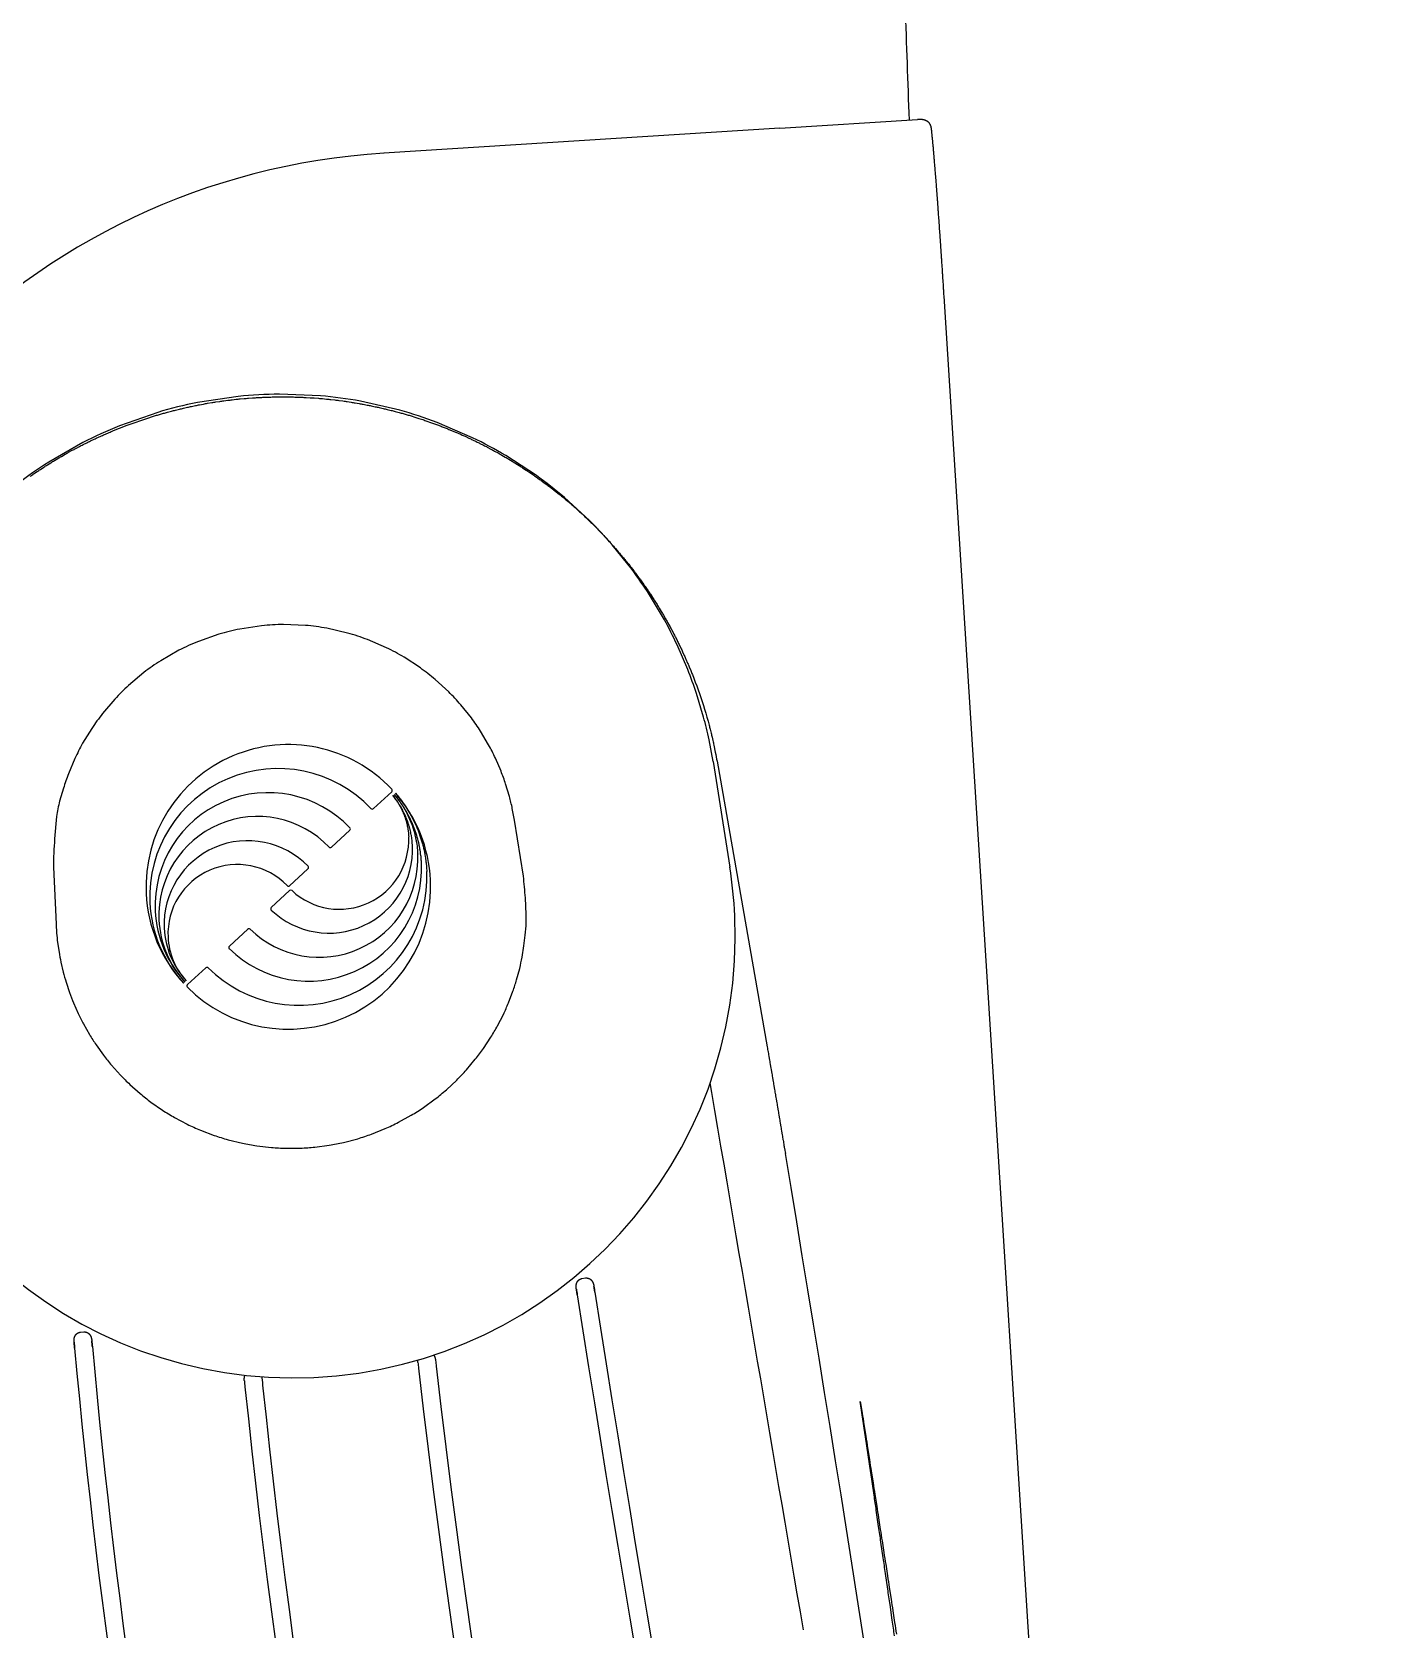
# Model space of a CAD drawing. Extents: x 403 to 503, y 484 to 635.
# Drawn here: x 408.9 to 412.725, y 532.308 to 536.798 of the extents above; entities that cross this region are included whole.
import ezdxf

# ---------------------------------------------------------------- set-up
doc = ezdxf.new("R2010")
doc.units = 0
doc.header["$MEASUREMENT"] = 0
for name, color, linetype in [('1', 4, 'Continuous'), ('DIM', 3, 'Continuous'), ('SPA', 2, 'Continuous')]:
    doc.layers.add(name, color=color, linetype=linetype)

# ---------------------------------------------------------------- blocks, each defined once
blk = doc.blocks.new('TRICKLER')
at = {"layer": '1', "linetype": 'Continuous'}
for p, q in [((1.5977, 1.9805), (0.4839, 2.0326)), ((1.5977, 1.9805), (1.9845, 1.9624)), ((1.9129, -0.4987), (2.0046, 1.4609)), ((1.2158, 0.231), (1.2301, -0.0687)), ((1.6031, -7.1236), (1.9129, -0.4987))]:
    blk.add_line(p, q, dxfattribs=at)
at = {"layer": '1', "color": 3, "linetype": 'Continuous'}
for p, q in [((0.2526, 0.2041), (0.3089, 0.2456)), ((1.2271, 0.2305), (1.2794, -0.5827)), ((-0.6594, 0.1386), (-0.6695, -0.0208)), ((0.1237, 0.1093), (0.1801, 0.1508)), ((0.6507, -0.0312), (0.6431, 0.1283)), ((-0.0051, 0.0144), (0.0512, 0.0559)), ((-0.0068, 0.0008), (-0.0632, -0.0408)), ((-0.1357, -0.0942), (-0.1921, -0.1357)), ((-0.2646, -0.1891), (-0.321, -0.2306)), ((-0.7272, -1.169), (-0.7172, -1.1692)), ((0.6905, -1.1733), (0.7005, -1.1728))]:
    blk.add_line(p, q, dxfattribs=at)
at = {"layer": '1', "linetype": 'Continuous'}
for points in [[(2.0208, 1.9291), (2.0208, 1.9304, 0.005038), (2.0208, 1.9316), (2.0207, 1.9328, 0.005467), (2.0207, 1.934), (2.0206, 1.9352, 0.006121), (2.0205, 1.9364), (2.0204, 1.9375, 0.006771), (2.0202, 1.9386), (2.02, 1.9396, 0.007463), (2.0198, 1.9407), (2.0195, 1.9417, 0.008164), (2.0192, 1.9427), (2.0189, 1.9437, 0.008852), (2.0186, 1.9446), (2.0182, 1.9455, 0.009489), (2.0178, 1.9464), (2.0174, 1.9473, 0.010037), (2.0169, 1.9482), (2.0164, 1.949, 0.010453), (2.0158, 1.9498), (2.0153, 1.9505, 0.010701), (2.0147, 1.9513), (2.014, 1.952, 0.010759), (2.0134, 1.9527), (2.0127, 1.9534, 0.010611), (2.0119, 1.954), (2.0112, 1.9547, 0.010185), (2.0104, 1.9553), (2.0095, 1.9558, 0.009582), (2.0087, 1.9564), (2.0078, 1.9569, 0.008945), (2.0068, 1.9574), (2.0059, 1.9579, 0.008291), (2.0049, 1.9583), (2.0038, 1.9588, 0.007638), (2.0027, 1.9592), (2.0016, 1.9596, 0.007037), (2.0005, 1.9599), (1.9993, 1.9603, 0.00639), (1.9981, 1.9606), (1.9969, 1.9609, 0.006051), (1.9957, 1.9611), (1.9943, 1.9614, 0.004967), (1.993, 1.9616), (1.9919, 1.9618, 0.006624), (1.9903, 1.962), (1.9878, 1.9622, 0.004792), (1.9845, 1.9624)], [(2.0046, 1.4609), (2.0048, 1.4665, 0.000047), (2.0051, 1.472), (2.0053, 1.4776, 0.000047), (2.0056, 1.4831), (2.0058, 1.4886, 0.000048), (2.0061, 1.4941), (2.0063, 1.4996, 0.000048), (2.0066, 1.5051), (2.0068, 1.5106, 0.000048), (2.0071, 1.5161), (2.0073, 1.5215, 0.000048), (2.0076, 1.527), (2.0078, 1.5325, 0.000049), (2.0081, 1.5379), (2.0083, 1.5433, 0.000049), (2.0085, 1.5487), (2.0088, 1.5542, 0.000049), (2.009, 1.5595), (2.0092, 1.5649, 0.00005), (2.0095, 1.5703), (2.0097, 1.5757, 0.00005), (2.0099, 1.581), (2.0101, 1.5863, 0.000051), (2.0104, 1.5917), (2.0106, 1.597, 0.000051), (2.0108, 1.6023), (2.011, 1.6075, 0.000052), (2.0112, 1.6128), (2.0115, 1.618, 0.000053), (2.0117, 1.6233), (2.0119, 1.6285, 0.000053), (2.0121, 1.6337), (2.0123, 1.6388, 0.000054), (2.0125, 1.644), (2.0127, 1.6491, 0.000055), (2.0129, 1.6542), (2.0131, 1.6593, 0.000057), (2.0133, 1.6643), (2.0135, 1.6693, 0.000058), (2.0137, 1.6743), (2.0139, 1.6793, 0.00006), (2.0141, 1.6843), (2.0143, 1.6892, 0.000061), (2.0145, 1.6941), (2.0146, 1.6989, 0.000062), (2.0148, 1.7037), (2.015, 1.7085, 0.000063), (2.0152, 1.7133), (2.0153, 1.718, 0.000065), (2.0155, 1.7227), (2.0157, 1.7274, 0.000066), (2.0158, 1.7321), (2.016, 1.7367, 0.000068), (2.0162, 1.7412), (2.0163, 1.7458, 0.00007), (2.0165, 1.7503), (2.0166, 1.7548, 0.000072), (2.0168, 1.7592), (2.0169, 1.7636, 0.000075), (2.0171, 1.768), (2.0172, 1.7723, 0.000077), (2.0174, 1.7766), (2.0175, 1.7809, 0.00008), (2.0176, 1.7851), (2.0178, 1.7893, 0.000084), (2.0179, 1.7934), (2.018, 1.7975, 0.000087), (2.0181, 1.8015), (2.0183, 1.8056, 0.000091), (2.0184, 1.8095), (2.0185, 1.8135, 0.000095), (2.0186, 1.8173), (2.0187, 1.8212, 0.000098), (2.0188, 1.825), (2.0189, 1.8287, 0.000103), (2.019, 1.8324), (2.0191, 1.8361, 0.000108), (2.0192, 1.8397), (2.0193, 1.8433, 0.000113), (2.0194, 1.8468), (2.0195, 1.8503, 0.00012), (2.0196, 1.8537), (2.0197, 1.8571, 0.000127), (2.0198, 1.8604), (2.0198, 1.8637, 0.000135), (2.0199, 1.867), (2.02, 1.8702, 0.000144), (2.02, 1.8733), (2.0201, 1.8764, 0.000153), (2.0202, 1.8794), (2.0202, 1.8824, 0.000163), (2.0203, 1.8854), (2.0203, 1.8882, 0.000175), (2.0204, 1.8911), (2.0204, 1.8938, 0.000188), (2.0205, 1.8966), (2.0205, 1.8992, 0.000204), (2.0206, 1.9019), (2.0206, 1.9044, 0.000219), (2.0206, 1.9069), (2.0206, 1.9094, 0.000246), (2.0207, 1.9118), (2.0207, 1.9142, 0.000247), (2.0207, 1.9165), (2.0207, 1.9185, 0.000368), (2.0207, 1.9209), (2.0208, 1.9245, 0.000374), (2.0208, 1.9291)], [(1.2158, 0.231), (1.2114, 0.2935, 0.015789), (1.203, 0.3585), (1.1905, 0.4262, 0.013156), (1.1737, 0.4962), (1.1515, 0.5682, 0.015397), (1.1237, 0.6419), (1.0896, 0.7169, 0.01659), (1.0488, 0.7924), (1.0007, 0.8678, 0.018074), (0.9452, 0.9423), (0.8817, 1.0148, 0.01948), (0.8103, 1.0844), (0.7308, 1.1498, 0.020806), (0.6438, 1.2099), (0.5494, 1.2634, 0.021953), (0.4487, 1.3094), (0.3422, 1.3465, 0.022834), (0.2314, 1.3741), (0.1174, 1.3911, 0.023369), (0.0018, 1.3976), (-0.1138, 1.3929, 0.023505), (-0.228, 1.3777), (-0.3393, 1.3519, 0.023226), (-0.4463, 1.3165), (-0.5478, 1.2721, 0.022554), (-0.6431, 1.2201)]]:
    blk.add_lwpolyline(points, format="xyb", dxfattribs=at)
at = {"layer": '1', "color": 3, "linetype": 'Continuous'}
for points in [[(-0.6039, 1.2383, -0.002329), (-0.5937, 1.2438), (-0.5834, 1.2492, -0.002324), (-0.5731, 1.2545), (-0.5628, 1.2598, -0.002319), (-0.5524, 1.2649), (-0.5419, 1.2699, -0.002317), (-0.5314, 1.2749), (-0.5209, 1.2797, -0.002318), (-0.5103, 1.2844), (-0.4997, 1.289, -0.00232), (-0.4891, 1.2936), (-0.4784, 1.298, -0.002325), (-0.4677, 1.3023), (-0.457, 1.3065, -0.002333), (-0.4463, 1.3106), (-0.4355, 1.3146, -0.002355), (-0.4246, 1.3185), (-0.4137, 1.3223, -0.002352), (-0.4028, 1.326), (-0.3918, 1.3296, -0.002337), (-0.3808, 1.3331), (-0.3698, 1.3365, -0.002326), (-0.3587, 1.3398), (-0.3476, 1.343, -0.002316), (-0.3365, 1.3461), (-0.3253, 1.3491, -0.002308), (-0.3141, 1.352), (-0.3029, 1.3548, -0.002301), (-0.2916, 1.3574), (-0.2803, 1.36, -0.002296), (-0.269, 1.3625), (-0.2577, 1.3648, -0.002293), (-0.2463, 1.3671), (-0.2349, 1.3693, -0.002292), (-0.2235, 1.3713), (-0.2121, 1.3733, -0.002292), (-0.2007, 1.3751), (-0.1892, 1.3769, -0.002294), (-0.1778, 1.3785), (-0.1663, 1.38, -0.002297), (-0.1548, 1.3814), (-0.1433, 1.3827, -0.002302), (-0.1318, 1.3839), (-0.1203, 1.385, -0.002309), (-0.1087, 1.386), (-0.0972, 1.3869, -0.002317), (-0.0857, 1.3877), (-0.0741, 1.3884, -0.002327), (-0.0626, 1.3889), (-0.0511, 1.3894, -0.002339), (-0.0395, 1.3897), (-0.028, 1.3899, -0.002352), (-0.0165, 1.3901), (-0.005, 1.3901, -0.002367), (0.0066, 1.39), (0.0181, 1.3898, -0.002356), (0.0296, 1.3895), (0.0411, 1.3891, -0.002329), (0.0527, 1.3885), (0.0642, 1.3879, -0.002324), (0.0758, 1.3871), (0.0873, 1.3863, -0.002316), (0.0989, 1.3853), (0.1104, 1.3842, -0.002312), (0.1219, 1.3831), (0.1335, 1.3818, -0.00231), (0.145, 1.3804), (0.1565, 1.3789, -0.002311), (0.168, 1.3773), (0.1795, 1.3756, -0.002315), (0.191, 1.3737), (0.2024, 1.3718, -0.002321), (0.2139, 1.3698), (0.2253, 1.3676, -0.00233), (0.2367, 1.3654), (0.248, 1.363, -0.002335), (0.2593, 1.3606), (0.2706, 1.358, -0.002334), (0.2819, 1.3553), (0.2931, 1.3526, -0.002334), (0.3043, 1.3497), (0.3154, 1.3467, -0.002332), (0.3266, 1.3436), (0.3376, 1.3405, -0.002328), (0.3487, 1.3372), (0.3597, 1.3338, -0.002322), (0.3707, 1.3303), (0.3816, 1.3267, -0.002315), (0.3925, 1.323), (0.4034, 1.3192, -0.002306), (0.4142, 1.3154), (0.425, 1.3114, -0.002295), (0.4358, 1.3073), (0.4465, 1.3031, -0.002286), (0.4572, 1.2988), (0.4679, 1.2944, -0.002331), (0.4785, 1.2899), (0.4891, 1.2853, -0.002352), (0.4997, 1.2806), (0.5102, 1.2758, -0.002327), (0.5207, 1.2708), (0.5312, 1.2658, -0.002319), (0.5416, 1.2607), (0.552, 1.2555, -0.002312), (0.5623, 1.2502), (0.5726, 1.2448, -0.002311), (0.5829, 1.2392), (0.5931, 1.2336, -0.002314), (0.6032, 1.2279), (0.6133, 1.2222, -0.002322), (0.6233, 1.2163), (0.6332, 1.2103, -0.002335), (0.6431, 1.2042), (0.6529, 1.1981, -0.002351), (0.6627, 1.1919), (0.6723, 1.1856, -0.002323), (0.682, 1.1792), (0.6915, 1.1727, -0.002299), (0.701, 1.1661), (0.7104, 1.1595, -0.002314), (0.7198, 1.1527), (0.729, 1.1459, -0.002316), (0.7383, 1.139), (0.7474, 1.132, -0.00232), (0.7565, 1.1249), (0.7655, 1.1178, -0.002321), (0.7744, 1.1105), (0.7833, 1.1032, -0.002321), (0.7921, 1.0958), (0.8009, 1.0883, -0.002319), (0.8096, 1.0807), (0.8182, 1.0731, -0.002315), (0.8267, 1.0653), (0.8352, 1.0575, -0.002312), (0.8436, 1.0496), (0.852, 1.0416, -0.002339), (0.8603, 1.0335), (0.8685, 1.0253, -0.002345), (0.8766, 1.017), (0.8847, 1.0087, -0.002323), (0.8927, 1.0003), (0.9006, 0.9918, -0.002315), (0.9085, 0.9832), (0.9162, 0.9745, -0.002309), (0.9239, 0.9658), (0.9315, 0.957, -0.002308), (0.9391, 0.9481), (0.9465, 0.9392, -0.002312), (0.9538, 0.9302), (0.9611, 0.9212, -0.002321), (0.9683, 0.9121), (0.9753, 0.9029, -0.002334), (0.9823, 0.8937), (0.9892, 0.8844, -0.002351), (0.996, 0.8751), (1.0027, 0.8657, -0.002322), (1.0093, 0.8562), (1.0158, 0.8467, -0.002296), (1.0222, 0.8372), (1.0286, 0.8276, -0.002312), (1.0348, 0.8179), (1.041, 0.8082, -0.002315), (1.047, 0.7984), (1.053, 0.7885, -0.002319), (1.0589, 0.7786), (1.0647, 0.7687, -0.002321), (1.0704, 0.7586), (1.076, 0.7486, -0.002322), (1.0815, 0.7384), (1.0869, 0.7283, -0.002321), (1.0922, 0.718), (1.0975, 0.7077, -0.002318), (1.1026, 0.6973), (1.1077, 0.6869, -0.002315), (1.1127, 0.6764), (1.1175, 0.6659, -0.002337), (1.1223, 0.6553), (1.127, 0.6447, -0.002345), (1.1316, 0.634), (1.136, 0.6233, -0.002328), (1.1404, 0.6125), (1.1447, 0.6017, -0.002322), (1.1489, 0.5909), (1.1529, 0.58, -0.002316), (1.1569, 0.5691), (1.1608, 0.5582, -0.002314), (1.1645, 0.5472), (1.1682, 0.5362, -0.002315), (1.1717, 0.5252), (1.1752, 0.5141, -0.002319), (1.1785, 0.5031), (1.1818, 0.492, -0.002325), (1.1849, 0.4809), (1.1879, 0.4697, -0.002334), (1.1908, 0.4586), (1.1936, 0.4474, -0.002321), (1.1963, 0.4362), (1.1989, 0.425, -0.002307), (1.2014, 0.4137), (1.2038, 0.4024, -0.002313), (1.2061, 0.3911), (1.2083, 0.3798, -0.00232), (1.2104, 0.3684), (1.2124, 0.357, -0.002303), (1.2142, 0.3457), (1.216, 0.3343, -0.002376), (1.2176, 0.3228), (1.2192, 0.311, -0.002151), (1.2206, 0.2998), (1.2219, 0.2898, -0.003042), (1.2232, 0.2768), (1.225, 0.2568, -0.002557), (1.2271, 0.2305)], [(0.6431, 0.1283), (0.6407, 0.1616, 0.015789), (0.6363, 0.1963), (0.6296, 0.2323, 0.013156), (0.6207, 0.2695), (0.6089, 0.3079, 0.015397), (0.5941, 0.3472), (0.5759, 0.3871, 0.01659), (0.5542, 0.4273), (0.5286, 0.4674, 0.018074), (0.499, 0.5071), (0.4652, 0.5457, 0.01948), (0.4272, 0.5827), (0.3849, 0.6176, 0.020806), (0.3385, 0.6496), (0.2883, 0.6781, 0.021953), (0.2346, 0.7026), (0.1779, 0.7223, 0.022834), (0.1189, 0.737), (0.0582, 0.7461, 0.023369), (-0.0033, 0.7495), (-0.0649, 0.747, 0.023505), (-0.1257, 0.7389), (-0.1849, 0.7252, 0.023226), (-0.2419, 0.7063), (-0.296, 0.6827, 0.022554), (-0.3467, 0.655), (-0.3935, 0.6237, 0.021584), (-0.4364, 0.5896), (-0.4749, 0.553, 0.020279), (-0.5094, 0.515), (-0.5395, 0.4761, 0.019186), (-0.5658, 0.4361), (-0.5882, 0.3952, 0.016763), (-0.6069, 0.3566), (-0.6218, 0.3218, 0.019215), (-0.6347, 0.2795), (-0.6473, 0.2176, 0.016554), (-0.6594, 0.1386)], [(0.3107, 0.2345), (0.3124, 0.2319, -0.003994), (0.314, 0.2293), (0.3156, 0.2266, -0.003958), (0.3172, 0.2239), (0.3187, 0.2212, -0.003991), (0.3202, 0.2184), (0.3217, 0.2156, -0.004002), (0.3231, 0.2128), (0.3244, 0.21, -0.004017), (0.3257, 0.2071), (0.327, 0.2042, -0.004028), (0.3282, 0.2013), (0.3294, 0.1983, -0.004037), (0.3306, 0.1954), (0.3317, 0.1924, -0.004045), (0.3327, 0.1894), (0.3337, 0.1864, -0.00405), (0.3346, 0.1833), (0.3355, 0.1803, -0.004053), (0.3364, 0.1772), (0.3371, 0.1741, -0.004054), (0.3379, 0.171), (0.3386, 0.1679, -0.004053), (0.3392, 0.1648), (0.3398, 0.1617, -0.004047), (0.3403, 0.1586), (0.3408, 0.1554, -0.004051), (0.3413, 0.1523), (0.3417, 0.1491, -0.004009), (0.342, 0.146), (0.3423, 0.1429, -0.004118), (0.3425, 0.1397), (0.3427, 0.1365, -0.003725), (0.3428, 0.1334), (0.3429, 0.1307, -0.005197), (0.3429, 0.1272), (0.3428, 0.1218, -0.004385), (0.3425, 0.1147)], [(0.3502, 0.0885), (0.3504, 0.0922, 0.004052), (0.3506, 0.096), (0.3507, 0.0998, 0.004014), (0.3507, 0.1037), (0.3507, 0.1075, 0.004049), (0.3506, 0.1113), (0.3504, 0.1151, 0.00406), (0.3502, 0.119), (0.3499, 0.1228, 0.004076), (0.3495, 0.1267), (0.3491, 0.1305, 0.004088), (0.3486, 0.1343), (0.3481, 0.1382, 0.004098), (0.3475, 0.142), (0.3468, 0.1458, 0.004106), (0.3461, 0.1496), (0.3453, 0.1534, 0.004111), (0.3444, 0.1572), (0.3435, 0.161, 0.004115), (0.3425, 0.1648), (0.3415, 0.1685, 0.004115), (0.3404, 0.1722), (0.3392, 0.1759, 0.004115), (0.338, 0.1796), (0.3367, 0.1833, 0.004109), (0.3353, 0.1869), (0.3339, 0.1905, 0.004113), (0.3325, 0.1941), (0.3309, 0.1977, 0.004071), (0.3294, 0.2012), (0.3277, 0.2046, 0.004181), (0.326, 0.2081), (0.3242, 0.2117, 0.003782), (0.3225, 0.215), (0.3209, 0.2179, 0.005276), (0.3187, 0.2216), (0.3153, 0.2272, 0.004451), (0.3107, 0.2345)], [(0.3702, 0.0373), (0.3704, 0.0425, 0.004119), (0.3706, 0.0477), (0.3708, 0.0529, 0.004079), (0.3708, 0.0581), (0.3707, 0.0634, 0.004115), (0.3706, 0.0687), (0.3704, 0.0739, 0.004128), (0.37, 0.0792), (0.3696, 0.0845, 0.004144), (0.3691, 0.0897), (0.3686, 0.095, 0.004156), (0.3679, 0.1003), (0.3671, 0.1056, 0.004167), (0.3663, 0.1108), (0.3653, 0.1161, 0.004175), (0.3643, 0.1213), (0.3632, 0.1265, 0.00418), (0.362, 0.1317), (0.3607, 0.1369, 0.004184), (0.3593, 0.142), (0.3578, 0.1472, 0.004184), (0.3563, 0.1523), (0.3546, 0.1574, 0.004184), (0.3529, 0.1624), (0.3511, 0.1674, 0.004177), (0.3492, 0.1724), (0.3473, 0.1774, 0.004181), (0.3452, 0.1823), (0.3431, 0.1872, 0.004138), (0.3409, 0.192), (0.3386, 0.1967, 0.004249), (0.3362, 0.2015), (0.3337, 0.2063, 0.003843), (0.3313, 0.2108), (0.329, 0.2149, 0.005359), (0.326, 0.2199), (0.3212, 0.2276, 0.004521), (0.3147, 0.2375)], [(0.3147, 0.2375), (0.3173, 0.2338, -0.004091), (0.3197, 0.23), (0.3221, 0.2261, -0.004053), (0.3245, 0.2222), (0.3268, 0.2183, -0.004088), (0.329, 0.2143), (0.3311, 0.2102, -0.0041), (0.3332, 0.2062), (0.3353, 0.202, -0.004115), (0.3372, 0.1979), (0.3392, 0.1937, -0.004127), (0.341, 0.1895), (0.3428, 0.1852, -0.004137), (0.3445, 0.1809), (0.3461, 0.1766, -0.004144), (0.3476, 0.1722), (0.3491, 0.1678, -0.00415), (0.3505, 0.1634), (0.3519, 0.159, -0.004153), (0.3531, 0.1545), (0.3543, 0.15, -0.004153), (0.3554, 0.1455), (0.3565, 0.141, -0.004152), (0.3574, 0.1365), (0.3583, 0.1319, -0.004146), (0.3591, 0.1274), (0.3599, 0.1228, -0.004149), (0.3605, 0.1182), (0.3611, 0.1137, -0.004106), (0.3616, 0.1091), (0.362, 0.1045, -0.004216), (0.3624, 0.0999), (0.3626, 0.0952, -0.003814), (0.3628, 0.0908), (0.363, 0.0868, -0.005318), (0.363, 0.0817), (0.3628, 0.0738, -0.004487), (0.3624, 0.0635)], [(0.3188, 0.2405), (0.3221, 0.2356, -0.004143), (0.3254, 0.2306), (0.3286, 0.2256, -0.004103), (0.3317, 0.2205), (0.3348, 0.2153, -0.004139), (0.3377, 0.2101), (0.3406, 0.2048, -0.004151), (0.3434, 0.1995), (0.3461, 0.1941, -0.004167), (0.3487, 0.1887), (0.3513, 0.1832, -0.00418), (0.3537, 0.1776), (0.3561, 0.172, -0.00419), (0.3583, 0.1664), (0.3605, 0.1607, -0.004198), (0.3626, 0.155), (0.3645, 0.1493, -0.004203), (0.3664, 0.1435), (0.3682, 0.1376, -0.004206), (0.3699, 0.1318), (0.3715, 0.1259, -0.004207), (0.373, 0.12), (0.3743, 0.1141, -0.004206), (0.3756, 0.1081), (0.3768, 0.1022, -0.004199), (0.3779, 0.0962), (0.3789, 0.0902, -0.004202), (0.3797, 0.0842), (0.3805, 0.0782, -0.004158), (0.3812, 0.0722), (0.3818, 0.0662, -0.004269), (0.3822, 0.0601), (0.3826, 0.0539, -0.003861), (0.3829, 0.0481), (0.3831, 0.0429, -0.005383), (0.3831, 0.0361), (0.3829, 0.0258, -0.004542), (0.3824, 0.0124)], [(-0.6695, -0.0208), (-0.6707, -0.0465, 0.011111), (-0.6708, -0.073), (-0.6697, -0.1003, 0.009884), (-0.6676, -0.1284), (-0.664, -0.1571, 0.010944), (-0.6591, -0.1865), (-0.6527, -0.2164, 0.011461), (-0.6447, -0.2468), (-0.6349, -0.2776, 0.012116), (-0.6234, -0.3086), (-0.6099, -0.3398, 0.012729), (-0.5946, -0.3709), (-0.5772, -0.4019, 0.013327), (-0.5577, -0.4325), (-0.5362, -0.4626, 0.013884), (-0.5125, -0.4919), (-0.4868, -0.5203, 0.014386), (-0.4591, -0.5476), (-0.4293, -0.5735, 0.014815), (-0.3978, -0.598), (-0.3644, -0.6206, 0.015155), (-0.3294, -0.6414), (-0.293, -0.66, 0.015389), (-0.2553, -0.6765), (-0.2165, -0.6906, 0.015515), (-0.177, -0.7023), (-0.1367, -0.7115, 0.015502), (-0.0962, -0.7181), (-0.0556, -0.7222, 0.015429), (-0.0149, -0.7238), (0.0258, -0.7229, 0.015298), (0.0664, -0.7194), (0.1071, -0.7134, 0.015396), (0.1474, -0.7049), (0.1872, -0.6938, 0.015553), (0.2262, -0.6803), (0.2641, -0.6644, 0.01547), (0.3008, -0.6464), (0.3361, -0.6261, 0.015318), (0.3699, -0.604), (0.4018, -0.5801, 0.015038), (0.432, -0.5546), (0.4601, -0.5278, 0.014665), (0.4863, -0.4998), (0.5104, -0.4708, 0.014201), (0.5324, -0.4411), (0.5523, -0.4108, 0.013694), (0.5702, -0.3801), (0.5861, -0.3492, 0.013051), (0.6, -0.3183), (0.612, -0.2876, 0.012686), (0.6223, -0.2568), (0.6308, -0.2257, 0.011241), (0.6377, -0.1967), (0.6431, -0.1707, 0.013822), (0.647, -0.1387), (0.6496, -0.0916, 0.011855), (0.6507, -0.0312)], [(1.2794, -0.5827), (1.2796, -0.5865, -0.000017), (1.2798, -0.5903), (1.2801, -0.5941, -0.000017), (1.2803, -0.5979), (1.2805, -0.6017, -0.000016), (1.2808, -0.6055), (1.281, -0.6093, -0.000014), (1.2812, -0.6131), (1.2814, -0.6168, -0.000013), (1.2817, -0.6206), (1.2819, -0.6244, -0.000014), (1.2821, -0.6282), (1.2824, -0.632, -0.000014), (1.2826, -0.6358), (1.2828, -0.6396, -0.000014), (1.2831, -0.6434), (1.2833, -0.6472, -0.000014), (1.2835, -0.651), (1.2837, -0.6548, -0.000014), (1.284, -0.6586), (1.2842, -0.6624, -0.000014), (1.2844, -0.6662), (1.2847, -0.67, -0.000015), (1.2849, -0.6738), (1.2851, -0.6775, -0.000015), (1.2853, -0.6813), (1.2856, -0.6851, -0.000015), (1.2858, -0.6889), (1.286, -0.6927, -0.000015), (1.2862, -0.6965), (1.2865, -0.7003, -0.000016), (1.2867, -0.7041), (1.2869, -0.7079, -0.000016), (1.2871, -0.7117), (1.2874, -0.7155, -0.000016), (1.2876, -0.7193), (1.2878, -0.7231, -0.000016), (1.288, -0.7269), (1.2883, -0.7307, -0.000017), (1.2885, -0.7344), (1.2887, -0.7382, -0.000017), (1.2889, -0.742), (1.2892, -0.7458, -0.000017), (1.2894, -0.7496), (1.2896, -0.7534, -0.000017), (1.2898, -0.7572), (1.29, -0.761, -0.000018), (1.2903, -0.7648), (1.2905, -0.7686, -0.000018), (1.2907, -0.7724), (1.2909, -0.7762, -0.000018), (1.2911, -0.78), (1.2914, -0.7838, -0.000018), (1.2916, -0.7876), (1.2918, -0.7914, -0.000018), (1.292, -0.7952), (1.2922, -0.7989, -0.000019), (1.2925, -0.8027), (1.2927, -0.8065, -0.000019), (1.2929, -0.8103), (1.2931, -0.8141, -0.000019), (1.2933, -0.8179), (1.2936, -0.8217, -0.000019), (1.2938, -0.8255), (1.294, -0.8293, -0.00002), (1.2942, -0.8331), (1.2944, -0.8369, -0.00002), (1.2946, -0.8407), (1.2948, -0.8445, -0.00002), (1.2951, -0.8483), (1.2953, -0.852, -0.000021), (1.2955, -0.8559), (1.2957, -0.8598, -0.000019), (1.2959, -0.8634), (1.2961, -0.8668, -0.000027), (1.2963, -0.871), (1.2967, -0.8776, -0.000023), (1.2972, -0.8862)], [(-0.7481, -1.2119), (-0.7481, -1.2116, -0.000004), (-0.7481, -1.2113), (-0.7481, -1.211, -0.000004), (-0.748, -1.2107), (-0.748, -1.2104, -0.000004), (-0.748, -1.2101), (-0.748, -1.2098, -0.000004), (-0.748, -1.2095), (-0.748, -1.2092, -0.000004), (-0.748, -1.2089), (-0.748, -1.2087, -0.000004), (-0.748, -1.2084), (-0.748, -1.2081, -0.000004), (-0.748, -1.2078), (-0.748, -1.2075, -0.000004), (-0.748, -1.2072), (-0.748, -1.2069, -0.000004), (-0.748, -1.2066), (-0.748, -1.2063, -0.000004), (-0.748, -1.206), (-0.7479, -1.2058, -0.000004), (-0.7479, -1.2055), (-0.7479, -1.2052, -0.000004), (-0.7479, -1.2049), (-0.7479, -1.2046, -0.000004), (-0.7479, -1.2043), (-0.7479, -1.204, -0.000004), (-0.7479, -1.2038), (-0.7479, -1.2035, -0.000004), (-0.7479, -1.2032), (-0.7479, -1.2029, -0.000004), (-0.7479, -1.2026), (-0.7479, -1.2024, -0.000004), (-0.7479, -1.2021), (-0.7479, -1.2018, -0.000004), (-0.7479, -1.2015), (-0.7479, -1.2013, -0.000004), (-0.7479, -1.201), (-0.7479, -1.2007, -0.000004), (-0.7478, -1.2004), (-0.7478, -1.2002, -0.000004), (-0.7478, -1.1999), (-0.7478, -1.1996, -0.000004), (-0.7478, -1.1994), (-0.7478, -1.1991, -0.000004), (-0.7478, -1.1988), (-0.7478, -1.1986, -0.000005), (-0.7478, -1.1983), (-0.7478, -1.198, -0.000005), (-0.7478, -1.1978), (-0.7478, -1.1975, -0.000005), (-0.7478, -1.1973), (-0.7478, -1.197, -0.000005), (-0.7478, -1.1968), (-0.7478, -1.1965, -0.000008), (-0.7478, -1.1963), (-0.7478, -1.1958, -0.000007), (-0.7477, -1.1953)], [(-0.7477, -1.1953), (-0.7477, -1.195, -0.00138), (-0.7477, -1.1946), (-0.7477, -1.1943, -0.001373), (-0.7477, -1.194), (-0.7477, -1.1937, -0.001454), (-0.7477, -1.1934), (-0.7477, -1.1931, -0.001514), (-0.7476, -1.1928), (-0.7476, -1.1925, -0.001582), (-0.7476, -1.1922), (-0.7476, -1.1919, -0.001649), (-0.7475, -1.1915), (-0.7475, -1.1912, -0.001719), (-0.7475, -1.1909), (-0.7474, -1.1906, -0.001791), (-0.7474, -1.1903), (-0.7474, -1.19, -0.001864), (-0.7473, -1.1897), (-0.7473, -1.1894, -0.001939), (-0.7472, -1.1891), (-0.7472, -1.1887, -0.002016), (-0.7471, -1.1884), (-0.7471, -1.1881, -0.002095), (-0.747, -1.1878), (-0.747, -1.1875, -0.002176), (-0.7469, -1.1872), (-0.7468, -1.1869, -0.002258), (-0.7468, -1.1866), (-0.7467, -1.1863, -0.002343), (-0.7466, -1.186), (-0.7466, -1.1857, -0.002428), (-0.7465, -1.1854), (-0.7464, -1.1851, -0.002515), (-0.7463, -1.1848), (-0.7462, -1.1845, -0.002604), (-0.7461, -1.1842), (-0.746, -1.1839, -0.002693), (-0.7459, -1.1836), (-0.7458, -1.1833, -0.002783), (-0.7457, -1.183), (-0.7456, -1.1827, -0.002873), (-0.7455, -1.1824), (-0.7454, -1.1821, -0.002963), (-0.7453, -1.1819), (-0.7452, -1.1816, -0.003044), (-0.7451, -1.1813), (-0.7449, -1.181, -0.003072), (-0.7448, -1.1807), (-0.7447, -1.1804, -0.003107), (-0.7445, -1.1802), (-0.7444, -1.1799, -0.003147), (-0.7442, -1.1796), (-0.7441, -1.1793, -0.003194), (-0.7439, -1.1791), (-0.7438, -1.1788, -0.003247), (-0.7436, -1.1785), (-0.7434, -1.1783, -0.003306), (-0.7433, -1.178), (-0.7431, -1.1777, -0.003371), (-0.7429, -1.1775), (-0.7428, -1.1772, -0.003442), (-0.7426, -1.177), (-0.7424, -1.1767, -0.003518), (-0.7422, -1.1765), (-0.742, -1.1762, -0.0036), (-0.7418, -1.176), (-0.7416, -1.1758, -0.00369), (-0.7414, -1.1755), (-0.7412, -1.1753, -0.003799), (-0.741, -1.1751), (-0.7408, -1.1748, -0.003824), (-0.7406, -1.1746), (-0.7404, -1.1744, -0.00382), (-0.7401, -1.1742), (-0.7399, -1.174, -0.003834), (-0.7397, -1.1737), (-0.7394, -1.1735, -0.003856), (-0.7392, -1.1733), (-0.739, -1.1731, -0.00389), (-0.7387, -1.1729), (-0.7385, -1.1727, -0.003933), (-0.7382, -1.1726), (-0.738, -1.1724, -0.003987), (-0.7377, -1.1722), (-0.7375, -1.172, -0.00405), (-0.7372, -1.1718), (-0.7369, -1.1717, -0.004123), (-0.7367, -1.1715), (-0.7364, -1.1714, -0.004205), (-0.7361, -1.1712), (-0.7359, -1.1711, -0.0043), (-0.7356, -1.1709), (-0.7353, -1.1708, -0.004354), (-0.735, -1.1706), (-0.7348, -1.1705, -0.004313), (-0.7345, -1.1704), (-0.7342, -1.1703, -0.004293), (-0.7339, -1.1701), (-0.7336, -1.17, -0.004282), (-0.7333, -1.1699), (-0.733, -1.1698, -0.004286), (-0.7327, -1.1697), (-0.7324, -1.1696, -0.004303), (-0.7321, -1.1696), (-0.7318, -1.1695, -0.004331), (-0.7315, -1.1694), (-0.7312, -1.1693, -0.004385), (-0.7309, -1.1693), (-0.7306, -1.1692, -0.004404), (-0.7303, -1.1692), (-0.73, -1.1691, -0.004605), (-0.7297, -1.1691), (-0.7294, -1.169, -0.004221), (-0.7291, -1.169), (-0.7288, -1.169, -0.00568), (-0.7284, -1.169), (-0.7279, -1.169, -0.004903), (-0.7272, -1.169)], [(-0.7171, -1.1692), (-0.7168, -1.1692, -0.004624), (-0.7165, -1.1692), (-0.7162, -1.1692, -0.00456), (-0.7159, -1.1692), (-0.7156, -1.1693, -0.004462), (-0.7153, -1.1693), (-0.715, -1.1694, -0.004398), (-0.7147, -1.1694), (-0.7144, -1.1695, -0.004353), (-0.7141, -1.1695), (-0.7138, -1.1696, -0.004331), (-0.7135, -1.1697), (-0.7132, -1.1697, -0.004329), (-0.7129, -1.1698), (-0.7126, -1.1699, -0.004348), (-0.7123, -1.17), (-0.712, -1.1701, -0.004387), (-0.7117, -1.1702), (-0.7114, -1.1703, -0.004445), (-0.7111, -1.1704), (-0.7108, -1.1705, -0.00441), (-0.7106, -1.1706), (-0.7103, -1.1708, -0.004322), (-0.71, -1.1709), (-0.7097, -1.171, -0.004258), (-0.7094, -1.1712), (-0.7092, -1.1713, -0.004202), (-0.7089, -1.1715), (-0.7086, -1.1716, -0.004159), (-0.7083, -1.1718), (-0.7081, -1.172, -0.004128), (-0.7078, -1.1721), (-0.7076, -1.1723, -0.004108), (-0.7073, -1.1725), (-0.7071, -1.1727, -0.004101), (-0.7068, -1.1728), (-0.7066, -1.173, -0.004106), (-0.7063, -1.1732), (-0.7061, -1.1734, -0.004102), (-0.7058, -1.1736), (-0.7056, -1.1738, -0.004004), (-0.7054, -1.174), (-0.7051, -1.1743, -0.003927), (-0.7049, -1.1745), (-0.7047, -1.1747, -0.003852), (-0.7045, -1.1749), (-0.7043, -1.1751, -0.003788), (-0.7041, -1.1754), (-0.7039, -1.1756, -0.003731), (-0.7037, -1.1758), (-0.7035, -1.1761, -0.003683), (-0.7033, -1.1763), (-0.7031, -1.1766, -0.003644), (-0.7029, -1.1768), (-0.7027, -1.1771, -0.003614), (-0.7025, -1.1773), (-0.7023, -1.1776, -0.003593), (-0.7022, -1.1778), (-0.702, -1.1781, -0.003561), (-0.7018, -1.1783), (-0.7017, -1.1786, -0.003461), (-0.7015, -1.1789), (-0.7014, -1.1791, -0.003381), (-0.7012, -1.1794), (-0.701, -1.1797, -0.0033), (-0.7009, -1.18), (-0.7008, -1.1802, -0.003226), (-0.7006, -1.1805), (-0.7005, -1.1808, -0.003155), (-0.7004, -1.1811), (-0.7002, -1.1814, -0.00309), (-0.7001, -1.1817), (-0.7, -1.1819, -0.00303), (-0.6999, -1.1822), (-0.6998, -1.1825, -0.002975), (-0.6997, -1.1828), (-0.6995, -1.1831, -0.002926), (-0.6995, -1.1834), (-0.6994, -1.1837, -0.002882), (-0.6993, -1.184), (-0.6992, -1.1843, -0.002841), (-0.6991, -1.1846), (-0.699, -1.1849, -0.002766), (-0.6989, -1.1852), (-0.6988, -1.1855, -0.002674), (-0.6988, -1.1858), (-0.6987, -1.1861, -0.002585), (-0.6986, -1.1864), (-0.6985, -1.1867, -0.002497), (-0.6985, -1.187), (-0.6984, -1.1873, -0.002408), (-0.6984, -1.1876), (-0.6983, -1.1879, -0.002321), (-0.6983, -1.1882), (-0.6982, -1.1885, -0.002235), (-0.6982, -1.1888), (-0.6981, -1.1891, -0.00215), (-0.6981, -1.1894), (-0.698, -1.1898, -0.002067), (-0.698, -1.1901), (-0.698, -1.1904, -0.001985), (-0.6979, -1.1907), (-0.6979, -1.191, -0.001905), (-0.6979, -1.1913), (-0.6979, -1.1916, -0.001825), (-0.6978, -1.1919), (-0.6978, -1.1922, -0.001751), (-0.6978, -1.1925), (-0.6978, -1.1929, -0.001662), (-0.6978, -1.1932), (-0.6978, -1.1935, -0.001633), (-0.6978, -1.1938), (-0.6977, -1.1941, -0.001419), (-0.6977, -1.1944), (-0.6977, -1.1947, -0.001883), (-0.6977, -1.195), (-0.6977, -1.1956, -0.001504), (-0.6978, -1.1963)], [(-0.6981, -1.2128), (-0.6981, -1.2126, 0.000002), (-0.6981, -1.2123), (-0.6981, -1.212, 0.000002), (-0.6981, -1.2117), (-0.698, -1.2114, 0.000002), (-0.698, -1.2111), (-0.698, -1.2108, 0.000001), (-0.698, -1.2105), (-0.698, -1.2102, 0.000001), (-0.698, -1.2099), (-0.698, -1.2096, 0.000001), (-0.698, -1.2093), (-0.698, -1.2091, 0), (-0.698, -1.2088), (-0.698, -1.2085, 0), (-0.698, -1.2082), (-0.698, -1.2079, 0), (-0.698, -1.2076), (-0.698, -1.2073, -0.000001), (-0.698, -1.207), (-0.698, -1.2067, -0.000001), (-0.698, -1.2064), (-0.698, -1.2062, -0.000001), (-0.6979, -1.2059), (-0.6979, -1.2056, -0.000002), (-0.6979, -1.2053), (-0.6979, -1.205, -0.000002), (-0.6979, -1.2047), (-0.6979, -1.2045, -0.000002), (-0.6979, -1.2042), (-0.6979, -1.2039, -0.000003), (-0.6979, -1.2036), (-0.6979, -1.2033, -0.000003), (-0.6979, -1.2031), (-0.6979, -1.2028, -0.000004), (-0.6979, -1.2025), (-0.6979, -1.2022, -0.000004), (-0.6979, -1.202), (-0.6979, -1.2017, -0.000005), (-0.6979, -1.2014), (-0.6978, -1.2012, -0.000006), (-0.6978, -1.2009), (-0.6978, -1.2006, -0.000006), (-0.6978, -1.2004), (-0.6978, -1.2001, -0.000007), (-0.6978, -1.1998), (-0.6978, -1.1996, -0.000008), (-0.6978, -1.1993), (-0.6978, -1.199, -0.000009), (-0.6978, -1.1988), (-0.6978, -1.1985, -0.00001), (-0.6978, -1.1983), (-0.6978, -1.198, -0.00001), (-0.6978, -1.1978), (-0.6978, -1.1975, -0.000015), (-0.6978, -1.1973), (-0.6978, -1.1968, -0.000014), (-0.6978, -1.1963)], [(0.6717, -1.2009), (0.6717, -1.2006, -0.001379), (0.6717, -1.2003), (0.6717, -1.2, -0.001372), (0.6717, -1.1996), (0.6717, -1.1993, -0.001453), (0.6717, -1.199), (0.6717, -1.1987, -0.001513), (0.6717, -1.1984), (0.6717, -1.1981, -0.001581), (0.6717, -1.1978), (0.6717, -1.1975, -0.001648), (0.6717, -1.1972), (0.6717, -1.1968, -0.001718), (0.6717, -1.1965), (0.6717, -1.1962, -0.00179), (0.6717, -1.1959), (0.6718, -1.1956, -0.001863), (0.6718, -1.1953), (0.6718, -1.195, -0.001938), (0.6718, -1.1947), (0.6719, -1.1943, -0.002015), (0.6719, -1.194), (0.6719, -1.1937, -0.002094), (0.672, -1.1934), (0.672, -1.1931, -0.002175), (0.672, -1.1928), (0.6721, -1.1925, -0.002257), (0.6721, -1.1922), (0.6722, -1.1919, -0.002341), (0.6722, -1.1916), (0.6723, -1.1913, -0.002427), (0.6724, -1.191), (0.6724, -1.1906, -0.002514), (0.6725, -1.1903), (0.6725, -1.19, -0.002602), (0.6726, -1.1897), (0.6727, -1.1894, -0.002691), (0.6728, -1.1891), (0.6728, -1.1888, -0.002781), (0.6729, -1.1885), (0.673, -1.1882, -0.002871), (0.6731, -1.1879), (0.6732, -1.1876, -0.002961), (0.6733, -1.1874), (0.6734, -1.1871, -0.003042), (0.6735, -1.1868), (0.6736, -1.1865, -0.003071), (0.6737, -1.1862), (0.6738, -1.1859, -0.003106), (0.674, -1.1856), (0.6741, -1.1853, -0.003145), (0.6742, -1.185), (0.6743, -1.1848, -0.003192), (0.6745, -1.1845), (0.6746, -1.1842, -0.003245), (0.6748, -1.1839), (0.6749, -1.1836, -0.003304), (0.6751, -1.1834), (0.6752, -1.1831, -0.003369), (0.6754, -1.1828), (0.6755, -1.1826, -0.003439), (0.6757, -1.1823), (0.6759, -1.182, -0.003516), (0.676, -1.1818), (0.6762, -1.1815, -0.003597), (0.6764, -1.1813), (0.6766, -1.181, -0.003687), (0.6767, -1.1808), (0.6769, -1.1805, -0.003795), (0.6771, -1.1803), (0.6773, -1.18, -0.003823), (0.6775, -1.1798), (0.6777, -1.1796, -0.003819), (0.6779, -1.1793), (0.6782, -1.1791, -0.003832), (0.6784, -1.1789), (0.6786, -1.1787, -0.003855), (0.6788, -1.1784), (0.679, -1.1782, -0.003887), (0.6793, -1.178), (0.6795, -1.1778, -0.003931), (0.6797, -1.1776), (0.68, -1.1774, -0.003984), (0.6802, -1.1772), (0.6805, -1.177, -0.004047), (0.6807, -1.1768), (0.681, -1.1766, -0.00412), (0.6812, -1.1765), (0.6815, -1.1763, -0.004202), (0.6817, -1.1761), (0.682, -1.176, -0.004296), (0.6823, -1.1758), (0.6825, -1.1756, -0.004353), (0.6828, -1.1755), (0.6831, -1.1753, -0.004312), (0.6834, -1.1752), (0.6836, -1.1751, -0.004291), (0.6839, -1.1749), (0.6842, -1.1748, -0.00428), (0.6845, -1.1747), (0.6848, -1.1746, -0.004284), (0.6851, -1.1744), (0.6854, -1.1743, -0.004301), (0.6856, -1.1742), (0.6859, -1.1741, -0.004328), (0.6862, -1.174), (0.6865, -1.1739, -0.004382), (0.6868, -1.1739), (0.6871, -1.1738, -0.004401), (0.6874, -1.1737), (0.6877, -1.1736, -0.0046), (0.6881, -1.1736), (0.6884, -1.1735, -0.004221), (0.6887, -1.1735), (0.6889, -1.1734, -0.005624), (0.6893, -1.1734), (0.6898, -1.1733, -0.004792), (0.6905, -1.1733)], [(0.6725, -1.2175), (0.6725, -1.2172, -0.000002), (0.6725, -1.2169), (0.6724, -1.2166, -0.000002), (0.6724, -1.2163), (0.6724, -1.216, -0.000002), (0.6724, -1.2157), (0.6724, -1.2154, -0.000002), (0.6724, -1.2151), (0.6724, -1.2148, -0.000002), (0.6724, -1.2145), (0.6723, -1.2142, -0.000002), (0.6723, -1.214), (0.6723, -1.2137, -0.000002), (0.6723, -1.2134), (0.6723, -1.2131, -0.000002), (0.6723, -1.2128), (0.6723, -1.2125, -0.000002), (0.6722, -1.2122), (0.6722, -1.2119, -0.000001), (0.6722, -1.2116), (0.6722, -1.2114, -0.000001), (0.6722, -1.2111), (0.6722, -1.2108, -0.000001), (0.6722, -1.2105), (0.6722, -1.2102, -0.000001), (0.6721, -1.2099), (0.6721, -1.2096, -0.000001), (0.6721, -1.2094), (0.6721, -1.2091, -0.000001), (0.6721, -1.2088), (0.6721, -1.2085, -0.000001), (0.6721, -1.2082), (0.672, -1.208, -0.000001), (0.672, -1.2077), (0.672, -1.2074, -0.000001), (0.672, -1.2071), (0.672, -1.2069, -0.000001), (0.672, -1.2066), (0.672, -1.2063, -0.000002), (0.672, -1.206), (0.672, -1.2058, -0.000003), (0.6719, -1.2055), (0.6719, -1.2052, -0.000003), (0.6719, -1.205), (0.6719, -1.2047, -0.000004), (0.6719, -1.2044), (0.6719, -1.2042, -0.000005), (0.6719, -1.2039), (0.6719, -1.2037, -0.000005), (0.6718, -1.2034), (0.6718, -1.2031, -0.000006), (0.6718, -1.2029), (0.6718, -1.2026, -0.000006), (0.6718, -1.2024), (0.6718, -1.2022, -0.00001), (0.6718, -1.2019), (0.6718, -1.2014, -0.000009), (0.6717, -1.2009)], [(0.7005, -1.1728), (0.7008, -1.1728, -0.004586), (0.7011, -1.1728), (0.7015, -1.1728, -0.004538), (0.7018, -1.1728), (0.7021, -1.1728, -0.004452), (0.7024, -1.1729), (0.7027, -1.1729, -0.004397), (0.703, -1.1729), (0.7033, -1.173, -0.00436), (0.7036, -1.173), (0.7039, -1.173, -0.004341), (0.7042, -1.1731), (0.7045, -1.1731, -0.004341), (0.7048, -1.1732), (0.7051, -1.1733, -0.00436), (0.7054, -1.1733), (0.7057, -1.1734, -0.004397), (0.706, -1.1735), (0.7063, -1.1736, -0.00445), (0.7066, -1.1737), (0.7069, -1.1738, -0.004412), (0.7072, -1.1739), (0.7075, -1.174, -0.004324), (0.7078, -1.1741), (0.7081, -1.1742, -0.00426), (0.7084, -1.1743), (0.7087, -1.1745, -0.004205), (0.7089, -1.1746), (0.7092, -1.1747, -0.004162), (0.7095, -1.1749), (0.7098, -1.175, -0.00413), (0.7101, -1.1752), (0.7103, -1.1753, -0.004111), (0.7106, -1.1755), (0.7109, -1.1757, -0.004103), (0.7111, -1.1758), (0.7114, -1.176, -0.004109), (0.7116, -1.1762), (0.7119, -1.1764, -0.004104), (0.7121, -1.1765), (0.7124, -1.1767, -0.004006), (0.7126, -1.1769), (0.7129, -1.1771, -0.003929), (0.7131, -1.1773), (0.7133, -1.1775, -0.003854), (0.7136, -1.1777), (0.7138, -1.178, -0.00379), (0.714, -1.1782), (0.7142, -1.1784, -0.003733), (0.7145, -1.1786), (0.7147, -1.1788, -0.003686), (0.7149, -1.1791), (0.7151, -1.1793, -0.003647), (0.7153, -1.1795), (0.7155, -1.1798, -0.003616), (0.7157, -1.18), (0.7159, -1.1803, -0.003595), (0.7161, -1.1805), (0.7163, -1.1807, -0.003563), (0.7164, -1.181), (0.7166, -1.1812, -0.003463), (0.7168, -1.1815), (0.717, -1.1818, -0.003383), (0.7171, -1.182), (0.7173, -1.1823, -0.003302), (0.7175, -1.1826), (0.7176, -1.1828, -0.003227), (0.7178, -1.1831), (0.7179, -1.1834, -0.003157), (0.7181, -1.1836), (0.7182, -1.1839, -0.003092), (0.7184, -1.1842), (0.7185, -1.1845, -0.003032), (0.7186, -1.1847), (0.7188, -1.185, -0.002978), (0.7189, -1.1853), (0.719, -1.1856, -0.002928), (0.7192, -1.1859), (0.7193, -1.1862, -0.002884), (0.7194, -1.1865), (0.7195, -1.1867, -0.002843), (0.7196, -1.187), (0.7197, -1.1873, -0.002767), (0.7198, -1.1876), (0.7199, -1.1879, -0.002676), (0.72, -1.1882), (0.7201, -1.1885, -0.002587), (0.7202, -1.1888), (0.7203, -1.1891, -0.002499), (0.7203, -1.1894), (0.7204, -1.1897, -0.002411), (0.7205, -1.19), (0.7206, -1.1903, -0.002324), (0.7207, -1.1906), (0.7207, -1.1909, -0.002238), (0.7208, -1.1912), (0.7209, -1.1915, -0.002153), (0.7209, -1.1918), (0.721, -1.1921, -0.00207), (0.721, -1.1924), (0.7211, -1.1928, -0.001988), (0.7211, -1.1931), (0.7212, -1.1934, -0.001908), (0.7212, -1.1937), (0.7213, -1.194, -0.001829), (0.7213, -1.1943), (0.7213, -1.1946, -0.001755), (0.7214, -1.1949), (0.7214, -1.1952, -0.001666), (0.7215, -1.1955), (0.7215, -1.1958, -0.001638), (0.7215, -1.1962), (0.7215, -1.1965, -0.001423), (0.7216, -1.1968), (0.7216, -1.197, -0.001889), (0.7216, -1.1974), (0.7216, -1.1979, -0.00151), (0.7217, -1.1986)], [(0.7224, -1.2152), (0.7224, -1.2149, -0.000003), (0.7224, -1.2146), (0.7224, -1.2143, -0.000003), (0.7224, -1.214), (0.7224, -1.2137, -0.000002), (0.7223, -1.2134), (0.7223, -1.2132, -0.000002), (0.7223, -1.2129), (0.7223, -1.2126, -0.000002), (0.7223, -1.2123), (0.7223, -1.212, -0.000002), (0.7223, -1.2117), (0.7223, -1.2114, -0.000002), (0.7222, -1.2111), (0.7222, -1.2108, -0.000002), (0.7222, -1.2105), (0.7222, -1.2102, -0.000002), (0.7222, -1.21), (0.7222, -1.2097, -0.000002), (0.7222, -1.2094), (0.7222, -1.2091, -0.000002), (0.7221, -1.2088), (0.7221, -1.2085, -0.000001), (0.7221, -1.2082), (0.7221, -1.2079, -0.000001), (0.7221, -1.2077), (0.7221, -1.2074, -0.000001), (0.7221, -1.2071), (0.722, -1.2068, -0.000001), (0.722, -1.2065), (0.722, -1.2063, -0.000001), (0.722, -1.206), (0.722, -1.2057, -0.000001), (0.722, -1.2054), (0.722, -1.2052, -0.000001), (0.722, -1.2049), (0.722, -1.2046, -0.000001), (0.7219, -1.2043), (0.7219, -1.2041, -0.000001), (0.7219, -1.2038), (0.7219, -1.2035, -0.000001), (0.7219, -1.2033), (0.7219, -1.203, -0.000001), (0.7219, -1.2027), (0.7219, -1.2025, -0.000001), (0.7218, -1.2022), (0.7218, -1.2019, -0.000001), (0.7218, -1.2017), (0.7218, -1.2014, -0.000001), (0.7218, -1.2011), (0.7218, -1.2009, -0.000001), (0.7218, -1.2006), (0.7218, -1.2004, -0.000001), (0.7217, -1.2001), (0.7217, -1.1999, -0.000001), (0.7217, -1.1996), (0.7217, -1.1992, -0.000001), (0.7217, -1.1986)], [(1.4302, -1.6022), (1.4317, -1.6353, -0.000062), (1.4333, -1.6683), (1.4348, -1.7014, -0.000062), (1.4363, -1.7345), (1.4378, -1.7675, -0.000062), (1.4393, -1.8006), (1.4408, -1.8336, -0.000062), (1.4423, -1.8667), (1.4438, -1.8998, -0.000062), (1.4453, -1.9328), (1.4467, -1.9659, -0.000062), (1.4482, -1.9989), (1.4496, -2.032, -0.000062), (1.4511, -2.0651), (1.4525, -2.0981, -0.000062), (1.4539, -2.1312), (1.4553, -2.1642, -0.000062), (1.4567, -2.1973), (1.4581, -2.2304, -0.000062), (1.4595, -2.2634)], [(1.4658, -2.6231, -0.000007), (1.4643, -2.5788)], [(1.4628, -2.5344, 0.000001), (1.4613, -2.49)], [(1.4598, -2.4456, 0.000009), (1.4583, -2.4012)], [(1.4568, -2.3568, 0.000016), (1.4553, -2.3124)], [(1.4538, -2.268, 0.000024), (1.4523, -2.2236), (1.4508, -2.1793, 0.000032), (1.4492, -2.1349), (1.4477, -2.0904, 0.00004), (1.4462, -2.0461), (1.4446, -2.0021, 0.000049), (1.4431, -1.9573), (1.4414, -1.9115, 0.000051), (1.4399, -1.8685), (1.4385, -1.8297, 0.000085), (1.4367, -1.7798), (1.4339, -1.7029, 0.000081), (1.4302, -1.6022)]]:
    blk.add_lwpolyline(points, format="xyb", dxfattribs=at)
for points in [[(0.3107, 0.2345), (0.3107, 0.2345), (0.3107, 0.2345), (0.3107, 0.2345), (0.3107, 0.2345), (0.3107, 0.2345), (0.3107, 0.2345), (0.3107, 0.2345), (0.3107, 0.2345), (0.3107, 0.2345), (0.3107, 0.2345), (0.3107, 0.2345), (0.3107, 0.2345), (0.3107, 0.2345), (0.3107, 0.2345), (0.3107, 0.2345), (0.3107, 0.2345), (0.3107, 0.2345), (0.3107, 0.2345)], [(0.3148, 0.2375), (0.3148, 0.2375), (0.3148, 0.2375), (0.3148, 0.2375), (0.3148, 0.2375), (0.3148, 0.2375), (0.3148, 0.2375), (0.3148, 0.2375), (0.3148, 0.2375), (0.3148, 0.2375), (0.3148, 0.2375), (0.3148, 0.2375), (0.3148, 0.2375), (0.3148, 0.2375), (0.3148, 0.2375), (0.3148, 0.2375), (0.3148, 0.2375), (0.3148, 0.2375), (0.3148, 0.2375)], [(0.3188, 0.2405), (0.3188, 0.2405), (0.3188, 0.2405), (0.3188, 0.2405), (0.3188, 0.2405), (0.3188, 0.2405), (0.3188, 0.2405), (0.3188, 0.2405), (0.3188, 0.2405), (0.3188, 0.2405), (0.3188, 0.2405), (0.3188, 0.2405), (0.3188, 0.2405), (0.3188, 0.2405), (0.3188, 0.2405), (0.3188, 0.2405), (0.3188, 0.2405), (0.3188, 0.2405), (0.3188, 0.2405)], [(-0.284, -1.3556), (-0.284, -1.3548), (-0.284, -1.3541), (-0.284, -1.3534), (-0.2839, -1.3527), (-0.2839, -1.3519), (-0.2838, -1.3512), (-0.2837, -1.3504), (-0.2836, -1.3497), (-0.2835, -1.3489), (-0.2834, -1.3482), (-0.2832, -1.3475), (-0.2831, -1.3467), (-0.2829, -1.346), (-0.2827, -1.3452), (-0.2825, -1.3445), (-0.2823, -1.3438), (-0.282, -1.3431), (-0.2818, -1.3423), (-0.2815, -1.3416), (-0.2812, -1.3409), (-0.2809, -1.3403), (-0.2806, -1.3397)], [(0.253, -1.3413), (0.2532, -1.3417), (0.2535, -1.3424), (0.2538, -1.3431), (0.2541, -1.3438), (0.2544, -1.3445), (0.2546, -1.3453), (0.2548, -1.346), (0.2551, -1.3467), (0.2553, -1.3475), (0.2554, -1.3482), (0.2556, -1.3489), (0.2558, -1.3497), (0.2559, -1.3504), (0.256, -1.3512), (0.2561, -1.3519), (0.2562, -1.3527), (0.2562, -1.3533), (0.2563, -1.3541), (0.2563, -1.3554), (0.2563, -1.357)], [(-0.2344, -1.3491), (-0.2344, -1.3494), (-0.2343, -1.3501), (-0.2342, -1.3509), (-0.2341, -1.3516), (-0.2341, -1.3523), (-0.234, -1.3531), (-0.234, -1.3543), (-0.234, -1.356)], [(0.2063, -1.3573), (0.2063, -1.3565), (0.2063, -1.3558), (0.2063, -1.3551), (0.2064, -1.3544), (0.2064, -1.3536), (0.2065, -1.3529), (0.2065, -1.3521), (0.2066, -1.3514), (0.2067, -1.3506), (0.2068, -1.3504)]]:
    blk.add_lwpolyline(points, dxfattribs=at)
at = {"layer": '1', "linetype": 'Continuous'}
blk.add_lwpolyline([(1.2011, -2.2227), (1.1981, -2.1717), (1.195, -2.1208), (1.192, -2.0698), (1.189, -2.0188), (1.186, -1.9678), (1.183, -1.9168), (1.18, -1.8658), (1.177, -1.8148), (1.1739, -1.7638), (1.1709, -1.7128), (1.1679, -1.6619), (1.1649, -1.6109), (1.1619, -1.5599), (1.1589, -1.5089), (1.1559, -1.4579), (1.1528, -1.4069), (1.1498, -1.3559), (1.1468, -1.3049), (1.1438, -1.254), (1.1408, -1.203), (1.1378, -1.152), (1.1348, -1.101), (1.1317, -1.05), (1.1287, -0.999), (1.1257, -0.948), (1.1227, -0.897), (1.1197, -0.846), (1.1167, -0.7951), (1.1137, -0.7441), (1.1106, -0.6931), (1.109, -0.6655)], dxfattribs=at)
for centre, radius, start, end in [((0.3937, 0.1034), 1.9313, 87.3226, 172.7184), ((-0.0102, -0.1278), 1.2417, 176.3669, 356.3669), ((-0.0102, -0.1278), 1.2417, 356.3669, 2.7287), ((-0.0102, -0.1278), 1.2417, 356.3669, 2.7287)]:
    blk.add_arc(centre, radius, start, end, dxfattribs=at)
at = {"layer": '1', "color": 3, "linetype": 'Continuous'}
for centre, radius, start, end in [((-0.0091, 0.0115), 0.4, 37.0922, 176.3669), ((-0.0413, -0.0123), 0.36, 37.1518, 176.3669), ((-0.0715, -0.0345), 0.3175, 37.2837, 176.3669), ((0.306, 0.2497), 0.005, 306.3669, 356.3669), ((0.306, 0.2497), 0.005, 356.3669, 37.0922), ((-0.0091, 0.0115), 0.4, 356.3669, 34.9344), ((-0.1037, -0.0582), 0.2775, 37.381, 176.3669), ((0.2496, 0.2082), 0.005, 217.1518, 306.3669), ((-0.1339, -0.0805), 0.235, 37.6126, 176.3669), ((0.1771, 0.1548), 0.005, 306.3669, 356.3669), ((0.1771, 0.1548), 0.005, 356.3669, 37.2837), ((-0.1661, -0.1042), 0.195, 37.7994, 176.3669), ((0.1479, 0.1271), 0.195, 220.6681, 356.3669), ((0.1207, 0.1133), 0.005, 217.381, 306.3669), ((0.0855, 0.0811), 0.2775, 219.4106, 356.3669), ((0.1157, 0.1034), 0.235, 220.1062, 356.3669), ((0.0483, 0.0599), 0.005, 306.3669, 356.3669), ((0.0483, 0.0599), 0.005, 356.3669, 37.6126), ((-0.0091, 0.0115), 0.4, 176.3669, 216.3669), ((-0.0413, -0.0123), 0.36, 176.3669, 216.3669), ((0.0231, 0.0352), 0.36, 218.7222, 356.3669), ((0.0533, 0.0574), 0.3175, 219.1181, 356.3669), ((-0.0081, 0.0184), 0.005, 217.7994, 306.3669), ((-0.0038, -0.0033), 0.005, 40.6681, 126.3669), ((-0.0715, -0.0345), 0.3175, 176.3669, 216.3669), ((-0.1037, -0.0582), 0.2775, 176.3669, 216.3669), ((-0.0091, 0.0115), 0.4, 218.5432, 356.3669), ((-0.0602, -0.0448), 0.005, 126.3669, 176.3669), ((-0.0602, -0.0448), 0.005, 176.3669, 220.1062), ((-0.1339, -0.0805), 0.235, 176.3669, 216.3669), ((-0.1661, -0.1042), 0.195, 176.3669, 216.3669), ((-0.1328, -0.0982), 0.005, 39.4106, 126.3669), ((-0.1892, -0.1398), 0.005, 126.3669, 176.3669), ((-0.1892, -0.1398), 0.005, 176.3669, 219.1181), ((-0.2617, -0.1932), 0.005, 38.7222, 126.3669), ((-0.3181, -0.2347), 0.005, 176.3669, 218.5432), ((-0.3181, -0.2347), 0.005, 126.3669, 176.3669), ((-127.6844, -8.0824), 129.1822, 0.432794, 3.193347), ((19.2733, -1.5924), 20.025, 178.91112, 204.95801), ((19.2733, -1.5924), 20.025, 178.86362, 178.91112), ((19.2733, -1.5924), 19.975, 178.86366, 178.91118), ((80.6151, 2.4121), 80.025, 182.587685, 182.599565), ((80.6151, 2.4121), 79.975, 182.587695, 182.599565), ((19.2733, -1.5924), 19.975, 178.91118, 204.95794), ((80.6151, 2.4121), 80.025, 182.599565, 187.285855), ((80.6151, 2.4121), 79.975, 182.599565, 187.285855), ((21.7403, -1.5308), 22.025, 179.58725, 194.71202), ((21.7403, -1.5308), 22.025, 179.54421, 179.58725), ((21.7403, -1.5308), 21.975, 179.5873, 194.71189), ((21.7403, -1.5308), 21.975, 179.54424, 179.5873), ((28.231, -1.2244), 28.025, 180.27165, 180.30547), ((28.231, -1.2244), 28.025, 180.30547, 195.23684), ((28.231, -1.2244), 27.975, 180.27167, 180.3055), ((28.231, -1.2244), 27.975, 180.3055, 195.23681)]:
    blk.add_arc(centre, radius, start, end, dxfattribs=at)
blk = doc.blocks.new('2004GRANDEE')
at = {"layer": 'SPA', "color": 2}
blk.add_arc((240.7704, 44.9313), 232.7311, 181.975703, 182.054338, dxfattribs=at)
at = {"layer": 'DIM', "rotation": 6.284303851907529}
blk.add_blockref('TRICKLER', (6.4547, 34.4221), dxfattribs=at)

msp = doc.modelspace()

# ---------------------------------------------------------------- block references
at = {"layer": '1'}
msp.add_blockref('2004GRANDEE', (403.1761, 499.9618), dxfattribs=at)

doc.saveas('drawing.dxf')
